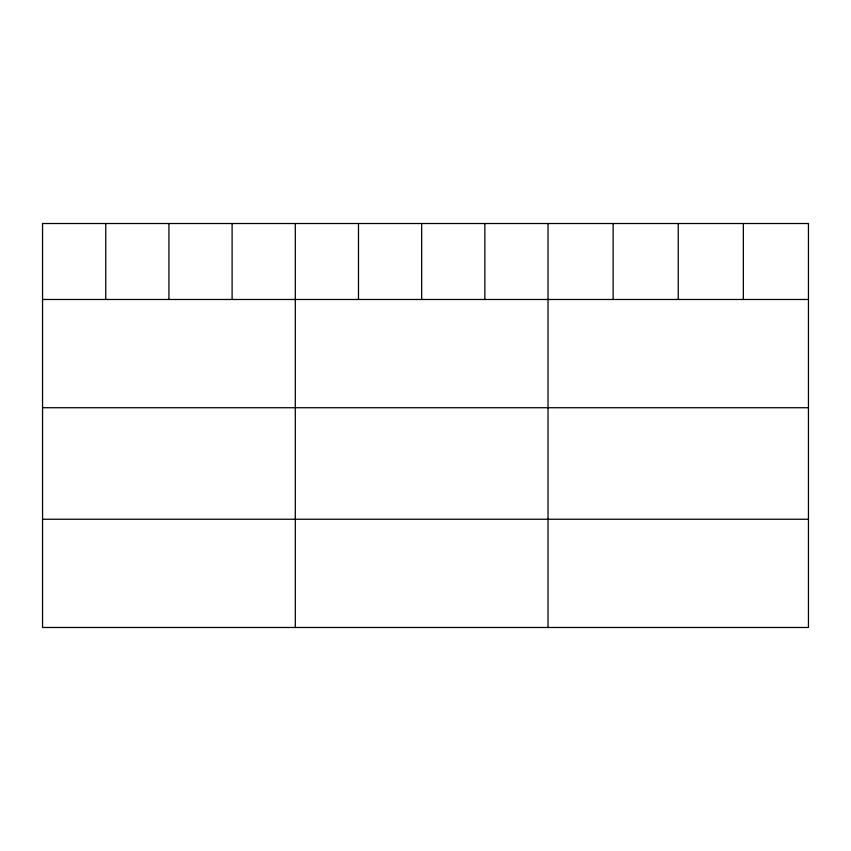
<?xml version="1.0" encoding="UTF-8"?>
<svg xmlns="http://www.w3.org/2000/svg" width="851" height="851" viewBox="0 0 851 851"><rect width="100%" height="100%" fill="white"/><g stroke="black" fill="none" stroke-linecap="round" stroke-linejoin="round"><path stroke-width="1.28" d="M42.55 299.478L808.45 299.478M42.55 407.725L808.45 407.725M42.55 519.248L808.45 519.248M743.348 223.515L743.348 299.478M678.247 223.515L678.247 299.478M613.145 223.515L613.145 299.478M548.044 223.515L548.044 627.485M484.857 223.515L484.857 299.478M421.67 223.515L421.67 299.478M358.484 223.515L358.484 299.478M295.297 223.515L295.297 627.485M232.11 223.515L232.11 299.478M168.924 223.515L168.924 299.478M105.737 223.515L105.737 299.478M808.45 223.515L42.55 223.515L42.55 627.485L808.45 627.485L808.45 223.515"/></g></svg>
